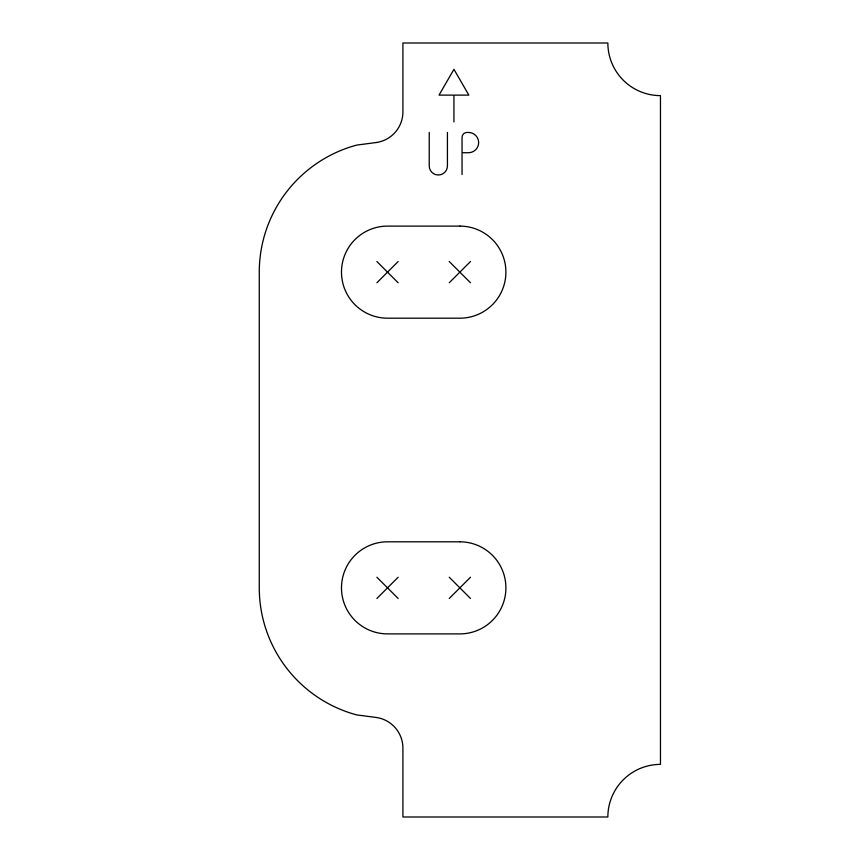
<?xml version="1.0" encoding="UTF-8"?>
<svg xmlns="http://www.w3.org/2000/svg" width="860" height="860" viewBox="0 0 860 860"><rect width="100%" height="100%" fill="white"/><g stroke="black" fill="none" stroke-linecap="round" stroke-linejoin="round"><path stroke-width="1.29" d="M376.895 282.768L398.148 261.526M449.242 282.768L470.495 261.526M376.895 598.474L398.148 577.232M449.242 598.474L470.495 577.232M452.887 95.116L439.041 95.116L453.94 69.305L468.84 95.116L453.94 95.116L453.94 121.926M463.099 152.736L468.517 152.736A10.148 10.148 0 0 0 478.665 142.588A10.148 10.148 0 0 0 468.517 132.451L466.98 132.451A4.934 4.934 0 0 0 462.046 137.385L462.046 174.548M449.242 261.526L470.495 282.768M376.895 261.526L398.148 282.768M449.242 577.232L470.495 598.474M376.895 577.232L398.148 598.474M447.426 132.451L447.426 165.894A9.105 9.105 0 0 1 438.32 174.999A9.105 9.105 0 0 1 429.226 165.894L429.226 132.451M376.605 142.48L356.76 145.082A131.548 131.548 0 0 0 259.269 272.147L259.269 587.853A131.548 131.548 0 0 0 356.76 714.918L376.605 717.519A30.992 30.992 0 0 1 402.91 747.523L402.91 817L607.859 817A52.621 52.621 0 0 1 660.469 764.379L660.469 95.621A52.621 52.621 0 0 1 607.859 43L402.91 43L402.91 112.477A30.992 30.992 0 0 1 376.605 142.48M459.874 226.105L387.527 226.105A46.042 46.042 0 0 0 341.485 272.147A46.042 46.042 0 0 0 387.527 318.189L459.874 318.189A46.042 46.042 0 0 0 505.906 272.147A46.042 46.042 0 0 0 459.874 226.105M459.874 541.811L387.527 541.811A46.042 46.042 0 0 0 341.485 587.853A46.042 46.042 0 0 0 387.527 633.895L459.874 633.895A46.042 46.042 0 0 0 505.906 587.853A46.042 46.042 0 0 0 459.874 541.811"/></g></svg>
